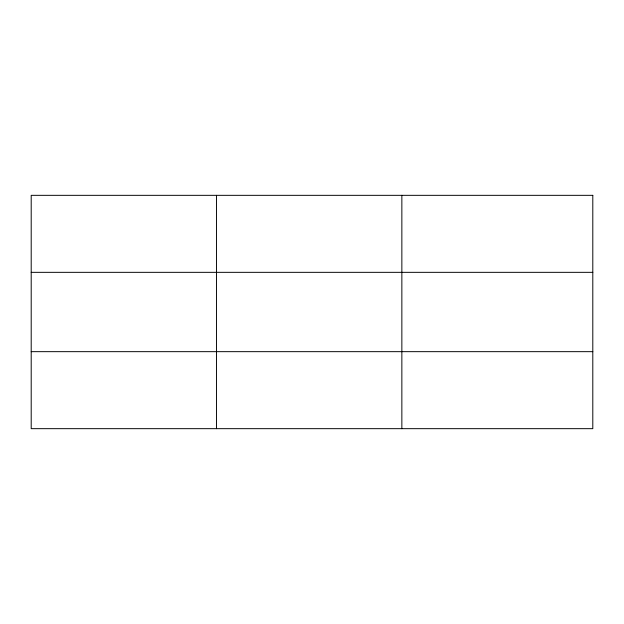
<?xml version="1.0" encoding="UTF-8"?>
<svg xmlns="http://www.w3.org/2000/svg" width="624" height="624" viewBox="0 0 624 624"><rect width="100%" height="100%" fill="white"/><g stroke="black" fill="none" stroke-linecap="round" stroke-linejoin="round"><path stroke-width="0.94" d="M216.528 428.665L216.528 195.335M401.856 428.665L401.856 195.335M31.2 272.337L592.8 272.337M31.2 351.663L592.8 351.663M592.8 195.335L592.8 428.665L31.2 428.665L31.2 195.335L592.8 195.335"/></g></svg>
